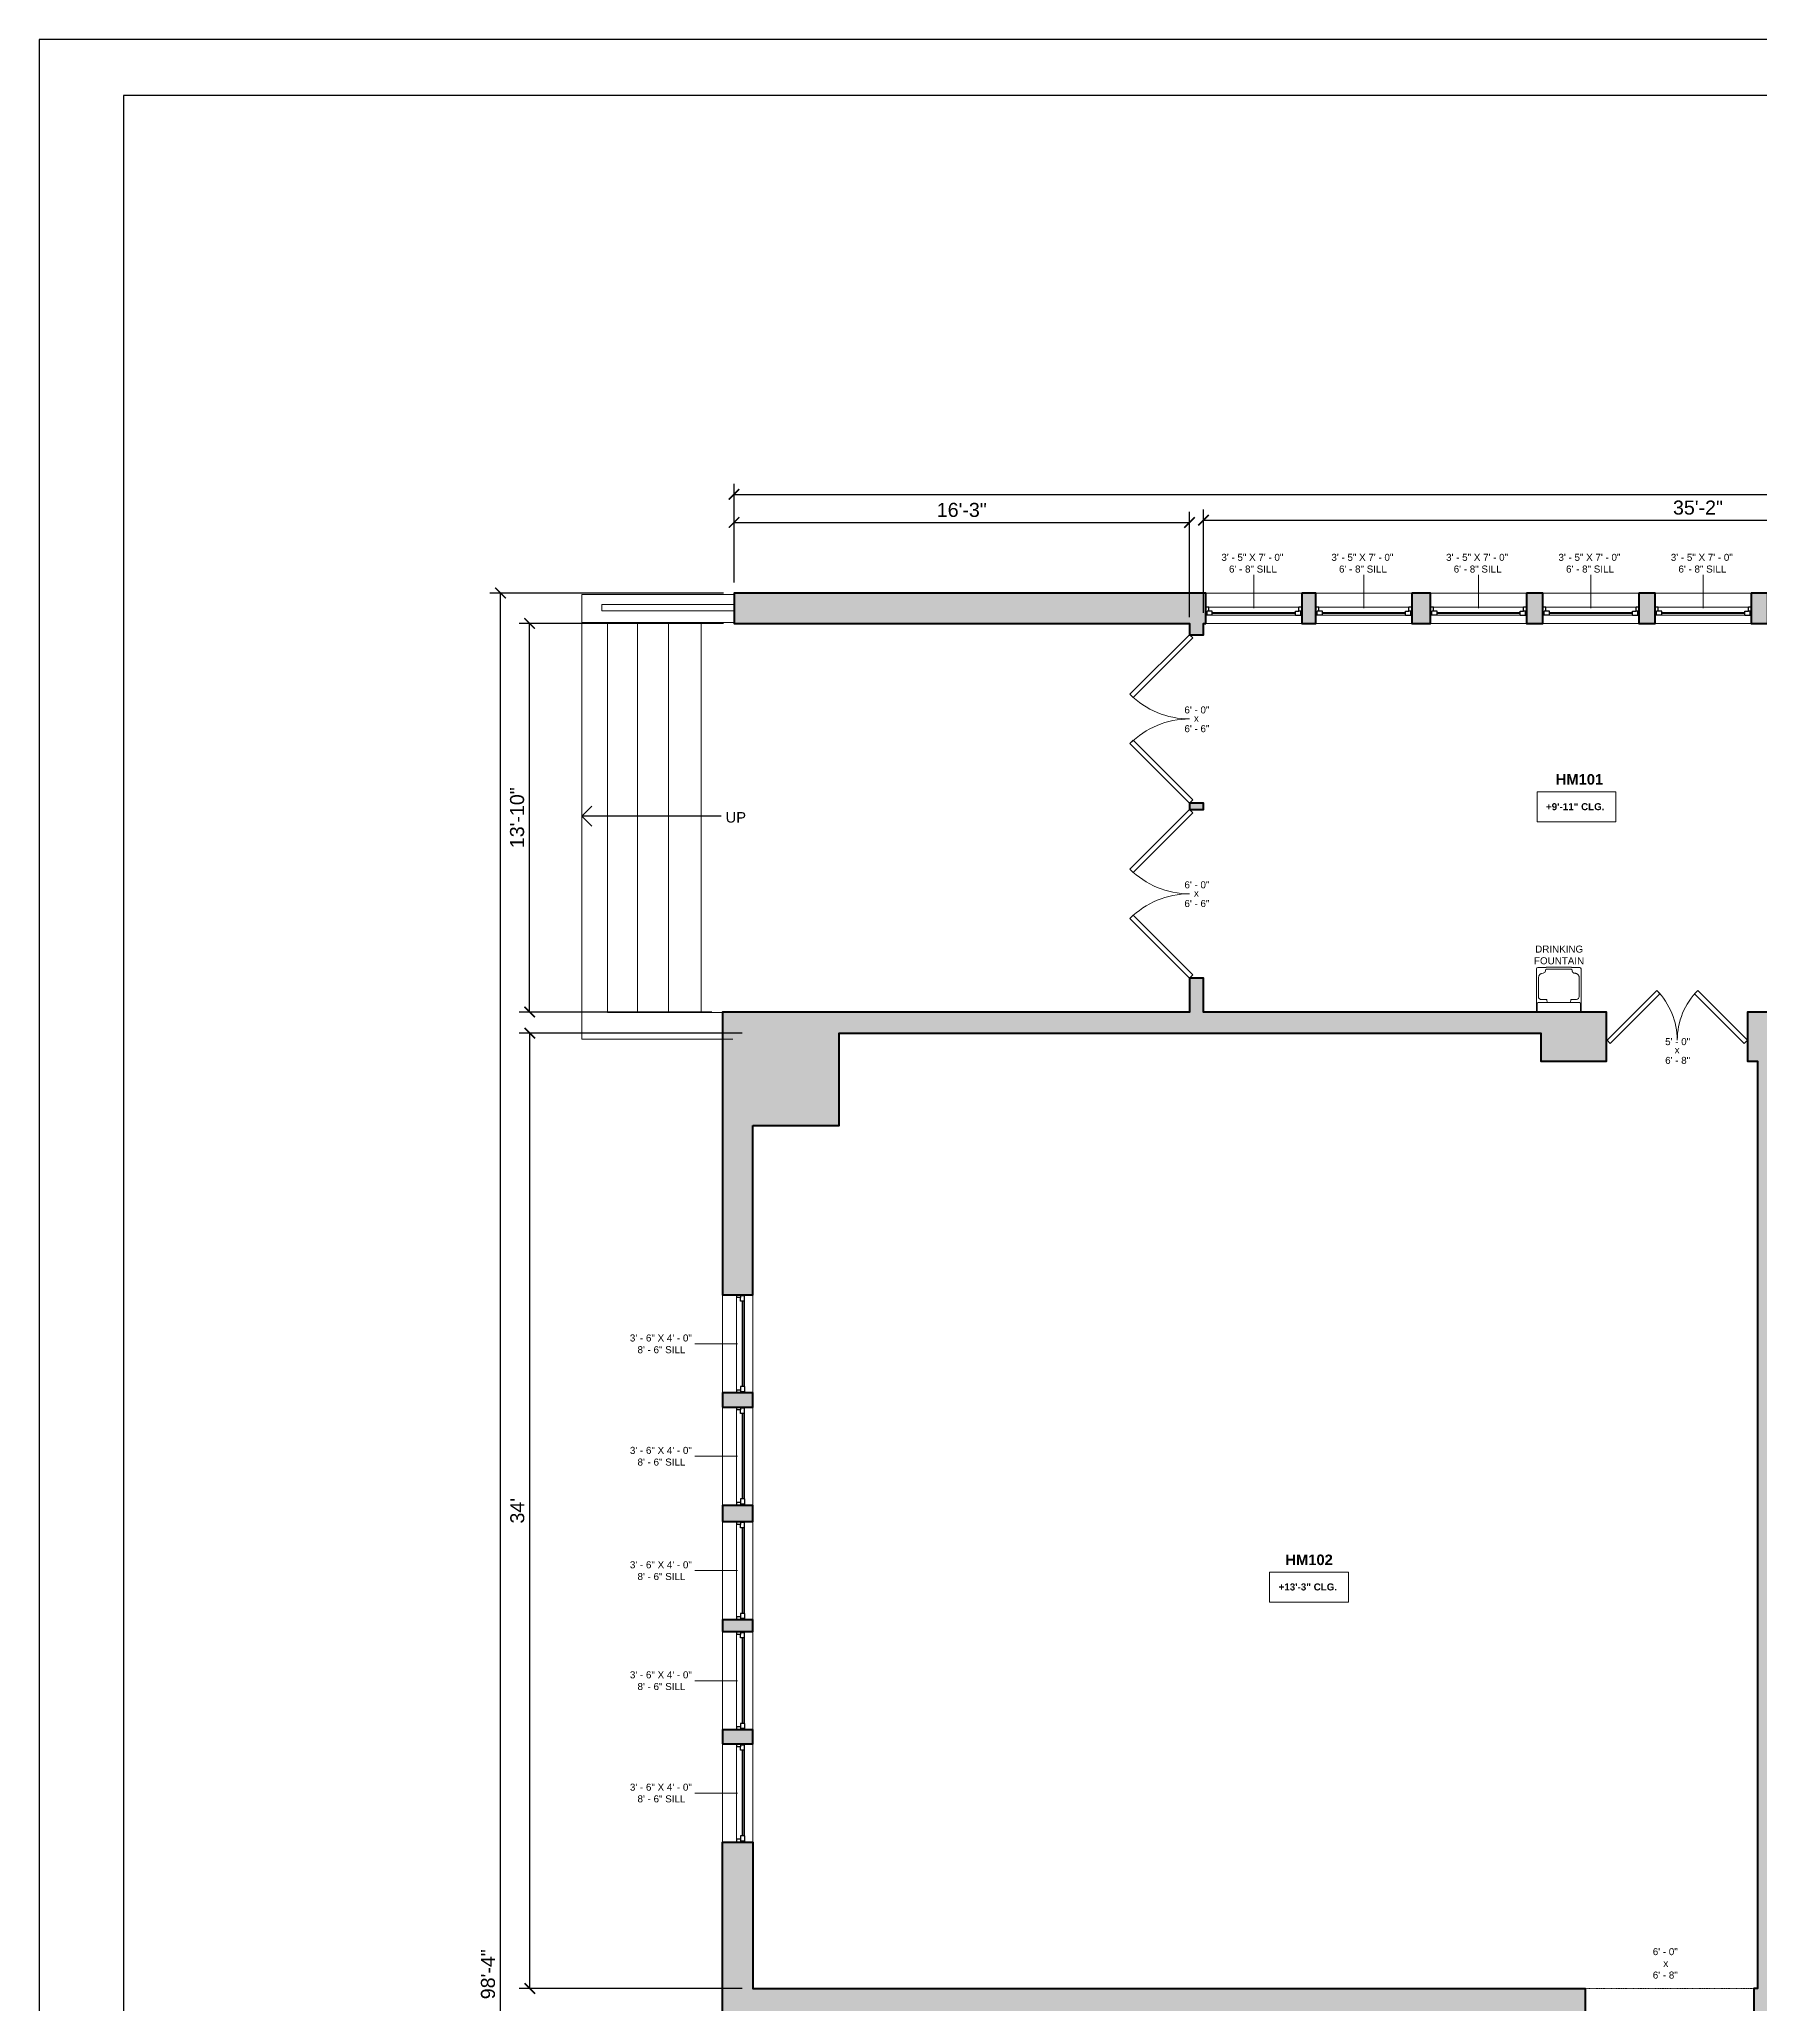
# Model space of a CAD drawing. Header units: inches. Extents: x -2078 to 106214, y -964 to 6385.
# Drawn here: x 72566 to 73301, y 3817 to 4657 of the extents above; entities that cross this region are included whole.
import ezdxf

# ---------------------------------------------------------------- set-up
doc = ezdxf.new("R2010")
doc.units = ezdxf.units.IN
doc.header["$MEASUREMENT"] = 0
doc.linetypes.add('Overhead', pattern=[0.15625, 0.09375, -0.0625])
for name, color, linetype, lineweight in [('A-ANNO', 2, 'Continuous', 5), ('A-ANNO-DIMS', 1, 'Continuous', 9), ('A-DETAIL-2', 20, 'Continuous', 25), ('A-DOOR', 1, 'Continuous', 18), ('A-FIXT', 150, 'Continuous', 9), ('A-GLAZ', 2, 'Continuous', 30), ('A-WALL', 3, 'Continuous', 40), ('A-WINDOWS', 2, 'Continuous', 18)]:
    doc.layers.add(name, color=color, linetype=linetype, lineweight=lineweight)
doc.layers.add('A-HATCH', color=9, linetype='Continuous')
doc.layers.add('A-TB', color=7, linetype='Continuous')
doc.styles.add('Arial', font='arial.ttf')
doc.styles.add('Arial_1', font='arial.ttf', dxfattribs={"height": 0.0625})
doc.styles.add('Arial_2', font='arial.ttf', dxfattribs={"height": 3})
doc.styles.add('Arial_B', font='arialbd.ttf', dxfattribs={"height": 4.5})
doc.styles.add('Arial_B_1', font='arialbd.ttf', dxfattribs={"height": 3})
doc.styles.add('JC', font='arial.ttf', dxfattribs={"height": 0.125})
doc.dimstyles.new('JC-DIMS', dxfattribs={"dimtxt": 0.125, "dimasz": 0.09375, "dimexe": 0.09375, "dimexo": 0.09375, "dimgap": 0.046875, "dimtad": 1, "dimdec": 1, "dimzin": 0, "dimdsep": 46, "dimlunit": 4, "dimtxsty": 'JC', "dimblk": 'ARCHTICK', "dimcen": 0.09, "dimclrd": 1, "dimclre": 1, "dimclrt": 256, "dimadec": 0, "dimazin": 0, "dimtfac": 1, "dimtdec": 1, "dimtofl": 0, "dimtmove": 1, "dimatfit": 3, "dimfxl": 1, "dimtolj": 1, "dimtzin": 0, "dimarcsym": 0})

# ---------------------------------------------------------------- blocks, each defined once
blk = doc.blocks.new('JC_OPENING DOOR - OPENING DOOR-1456730-EXISTING FLOOR PLAN _HAMILTON GYM_')
at = {"layer": 'A-DOOR', "linetype": 'Overhead'}
for p, q in [((35.68, 5), (-36.32, 5)), ((-36.32, -5), (35.68, -5))]:
    blk.add_line(p, q, dxfattribs=at)
at = {"layer": 'A-DOOR'}
for p, q in [((-36.32, 5), (-36.32, -5)), ((35.68, -5), (35.68, 5))]:
    blk.add_line(p, q, dxfattribs=at)
blk = doc.blocks.new('JC_DOUBLE DOOR - DOUBLE DOOR-1458728-EXISTING FLOOR PLAN _HAMILTON GYM_')
at = {"layer": 'A-DOOR', "lineweight": 30}
for p, q in [((-30, 4.5), (-8.79, 25.71)), ((-8.79, 25.71), (-7.37, 24.3)), ((8.79, 25.71), (7.37, 24.3)), ((30, 4.5), (8.79, 25.71)), ((-7.37, 24.3), (-28.59, 3.09)), ((7.37, 24.3), (28.59, 3.09)), ((-28.59, 3.09), (-30, 4.5)), ((28.59, 3.09), (30, 4.5))]:
    blk.add_line(p, q, dxfattribs=at)
at = {"layer": 'A-DOOR', "lineweight": 9}
for centre, start, end in [((-30, 4.5), 360, 45), ((30, 4.5), 135, 180)]:
    blk.add_arc(centre, 30, start, end, dxfattribs=at)
blk = doc.blocks.new('JC_DOUBLE DOOR - DOUBLE DOOR-1459187-EXISTING FLOOR PLAN _HAMILTON GYM_')
at = {"layer": 'A-DOOR', "lineweight": 30}
for p, q in [((-36, 3), (-10.54, 28.46)), ((-9.13, 27.04), (-34.59, 1.59)), ((-10.54, 28.46), (-9.13, 27.04)), ((10.54, 28.46), (9.13, 27.04)), ((9.13, 27.04), (34.59, 1.59)), ((36, 3), (10.54, 28.46)), ((-34.59, 1.59), (-36, 3)), ((34.59, 1.59), (36, 3))]:
    blk.add_line(p, q, dxfattribs=at)
at = {"layer": 'A-DOOR', "lineweight": 9}
for centre, start, end in [((-36, 3), 0, 45), ((36, 3), 135, 180)]:
    blk.add_arc(centre, 36, start, end, dxfattribs=at)
blk = doc.blocks.new('JC_FIXED WINDOW - MUNTIN - FIXED WINDOW-1473784-EXISTING FLOOR PLAN _HAMILTON GYM_')
at = {"layer": 'A-GLAZ'}
for p, q in [((-20.5, 6.5), (-20.5, -6.5)), ((-17.75, 3), (-20.5, 3)), ((-20, 3), (-20, 1.25)), ((-20, 1.25), (-19.25, 1.25)), ((-17.75, 1.25), (-19.25, 1.25)), ((-19.25, 1.25), (-19.25, -0.5)), ((-17.75, 3), (-17.75, 1.25)), ((17.75, 3), (20.5, 3)), ((17.75, 3), (17.75, 1.25)), ((17.75, 1.25), (20, 1.25)), ((19.25, 1.25), (19.25, -0.5)), ((20, 3), (20, 1.25)), ((20.5, 6.5), (20.5, -6.5)), ((-20.5, -0.5), (-19.25, -0.5)), ((19.25, -0.5), (20.5, -0.5))]:
    blk.add_line(p, q, dxfattribs=at)
at = {"layer": 'A-GLAZ', "lineweight": 9}
for p, q in [((17.75, 3), (-17.75, 3)), ((19.25, -0.5), (-19.25, -0.5))]:
    blk.add_line(p, q, dxfattribs=at)
at = {"layer": 'A-GLAZ', "lineweight": 40}
blk.add_line((-17.75, 2.125), (17.75, 2.125), dxfattribs=at)
at = {"layer": 'A-WINDOWS'}
for p, q in [((20.5, 6.5), (-20.5, 6.5)), ((-20.5, -6.5), (20.5, -6.5))]:
    blk.add_line(p, q, dxfattribs=at)
blk = doc.blocks.new('JC_FIXED WINDOW - MUNTIN - FIXED WINDOW-1475677-EXISTING FLOOR PLAN _HAMILTON GYM_')
at = {"layer": 'A-GLAZ'}
for p, q in [((-21, 6.5), (-21, -6.5)), ((-18.25, 3), (-21, 3)), ((-20.5, 3), (-20.5, 1.25)), ((-20.5, 1.25), (-19.75, 1.25)), ((-18.25, 1.25), (-19.75, 1.25)), ((-19.75, 1.25), (-19.75, -0.5)), ((-18.25, 3), (-18.25, 1.25)), ((18.25, 3), (21, 3)), ((18.25, 3), (18.25, 1.25)), ((18.25, 1.25), (20.5, 1.25)), ((19.75, 1.25), (19.75, -0.5)), ((20.5, 3), (20.5, 1.25)), ((21, 6.5), (21, -6.5)), ((-21, -0.5), (-19.75, -0.5)), ((19.75, -0.5), (21, -0.5))]:
    blk.add_line(p, q, dxfattribs=at)
at = {"layer": 'A-GLAZ', "lineweight": 9}
for p, q in [((18.25, 3), (-18.25, 3)), ((19.75, -0.5), (-19.75, -0.5))]:
    blk.add_line(p, q, dxfattribs=at)
at = {"layer": 'A-GLAZ', "lineweight": 40}
blk.add_line((-18.25, 2.125), (18.25, 2.125), dxfattribs=at)
at = {"layer": 'A-WINDOWS'}
for p, q in [((21, 6.5), (-21, 6.5)), ((-21, -6.5), (21, -6.5))]:
    blk.add_line(p, q, dxfattribs=at)
blk = doc.blocks.new('Bottle_Filler_Fountain-Sloan-Valve-DRS110 - DRS110-FIL-REF-SS - Refrigerated and Filtered-1490312-EXISTING FLOOR PLAN _HAMILTON GYM_')
at = {"layer": 'A-FIXT'}
for p, q in [((-201.67, 723.52), (-201.67, 741.9)), ((-201.08, 742.49), (-197.6, 742.49)), ((-197.6, 742.49), (-197.58, 742.52)), ((-197.58, 742.52), (-186.77, 742.52)), ((-186.77, 742.52), (-186.75, 742.49)), ((-186.75, 742.49), (-183.26, 742.49)), ((-182.67, 741.9), (-182.67, 723.52)), ((-200.89, 738.05), (-200.89, 730)), ((-183.45, 730), (-183.45, 738.05)), ((-201.48, 723.52), (-201.67, 723.52)), ((-201.48, 723.42), (-201.48, 723.52)), ((-199.67, 728.78), (-197.45, 728.78)), ((-197.27, 728.65), (-197.16, 727.48)), ((-187.19, 727.48), (-187.08, 728.65)), ((-186.87, 728.78), (-184.67, 728.78)), ((-182.67, 723.52), (-182.87, 723.52)), ((-182.87, 723.52), (-182.87, 723.42))]:
    blk.add_line(p, q, dxfattribs=at)
for centre, radius, start, end in [((-201.08, 741.9), 0.591, 90, 180), ((-198.92, 738.05), 1.97, 90, 180), ((-198.92, 741.05), 1.03, 270, 0), ((-183.26, 741.9), 0.591, 0, 90), ((-197.43, 728.62), 0.164, 13.1725, 97.45228), ((-186.92, 728.62), 0.164, 78.22148, 166.82465), ((-184.67, 730), 1.22, 270, 0)]:
    blk.add_arc(centre, radius, start, end, dxfattribs=at)
for points, weights in [([(-197.89, 741.17), (-197.89, 741.73), (-197.34, 741.73)], [1, 0.707106949774, 1.00000013966]), ([(-187.01, 741.73), (-186.45, 741.73), (-186.45, 741.17)], [1.00000013966, 0.707107118361, 1.00000013966]), ([(-186.45, 741.05), (-186.45, 740.02), (-185.42, 740.02)], [1.00000013966, 0.70710704853, 1.00000027932]), ([(-185.42, 740.02), (-183.45, 740.02), (-183.45, 738.05)], [1.00000027932, 0.70710704853, 1.00000013966]), ([(-201.48, 726.87), (-201.48, 727.48), (-200.87, 727.48)], [0.999999860338, 0.707106851018, 1]), ([(-183.47, 727.48), (-182.87, 727.48), (-182.87, 726.87)], [0.999999860338, 0.707106752262, 0.999999720675])]:
    blk.add_rational_spline(points, weights, degree=2, dxfattribs=at)
for points in [[(-197.89, 741.05), (-197.89, 741.11), (-197.89, 741.17)], [(-197.34, 741.73), (-192.17, 741.73), (-187.01, 741.73)], [(-186.45, 741.17), (-186.45, 741.11), (-186.45, 741.05)], [(-201.48, 723.43), (-201.48, 725.15), (-201.48, 726.87)], [(-200.87, 727.48), (-192.17, 727.48), (-183.47, 727.48)], [(-182.87, 726.87), (-182.87, 725.15), (-182.87, 723.43)]]:
    blk.add_open_spline(points, degree=2, dxfattribs=at)
blk.add_open_spline([(-200.89, 730), (-200.89, 729.84), (-200.83, 729.52), (-200.56, 729.12), (-200.22, 728.89), (-199.91, 728.8), (-199.75, 728.78), (-199.67, 728.78)], degree=3, knots=[-49.004894, -49.004894, -49.004894, -49.004894, -36.75367, -24.502447, -12.251223, -6.125612, 0, 0, 0, 0], dxfattribs=at)
blk = doc.blocks.new('JC- existing door Tag_quad - JC- existing door Tag_quad-839775-EXISTING FLOOR PLAN _HAMILTON GYM_')
at = {"layer": 'A-ANNO', "insert": (-0.023, 0.038), "char_height": 0.0625, "width": 0.0505, "attachment_point": 1, "style": 'Arial_1', "bg_fill": 3, "box_fill_scale": 1.25, "bg_fill_color": 256, "bg_fill_true_color": 13158600, "bg_fill_transparency": 0}
blk.add_mtext('x', dxfattribs=at)
blk = doc.blocks.new('_ArchTick')
at = {"color": 0, "linetype": 'ByBlock', "const_width": 0.15}
blk.add_lwpolyline([(-0.5, -0.5), (0.5, 0.5)], dxfattribs=at)
blk = doc.blocks.new('*D2747')
at = {"layer": 'A-ANNO-DIMS', "color": 1, "lineweight": -2, "transparency": 16777216}
for p, q in [((73063.24, 4411.63), (73063.24, 4455.77)), ((73063.24, 4451.27), (73485.69, 4451.27)), ((73485.69, 4411.63), (73485.69, 4455.77))]:
    blk.add_line(p, q, dxfattribs=at)
at = {"layer": 'Defpoints', "color": 0, "transparency": 16777216}
for p in [(73485.69, 4451.27), (73063.24, 4407.13), (73485.69, 4407.13)]:
    blk.add_point(p, dxfattribs=at)
at = {"layer": 'A-ANNO-DIMS', "color": 1, "lineweight": -2, "transparency": 16777216, "xscale": 4.5, "yscale": 4.5, "zscale": 4.5, "rotation": 180}
blk.add_blockref('_ArchTick', (73063.24, 4451.27), dxfattribs=at)
at = {"layer": 'A-ANNO-DIMS', "color": 1, "lineweight": -2, "transparency": 16777216, "xscale": 4.5, "yscale": 4.5, "zscale": 4.5}
blk.add_blockref('_ArchTick', (73485.69, 4451.27), dxfattribs=at)
at = {"layer": 'A-ANNO-DIMS', "color": 2, "transparency": 16777216, "insert": (73274.46, 4456.59), "char_height": 6, "width": 0.4874, "attachment_point": 5, "style": 'JC'}
blk.add_mtext('\\A1;35\'-2"', dxfattribs=at)
blk = doc.blocks.new('*D2748')
at = {"layer": 'A-ANNO-DIMS', "color": 1, "lineweight": -2, "transparency": 16777216}
for p, q in [((72862.69, 4424.63), (72862.69, 4454.77)), ((72862.69, 4450.27), (73057.24, 4450.27)), ((73057.24, 4409.83), (73057.24, 4454.77))]:
    blk.add_line(p, q, dxfattribs=at)
at = {"layer": 'Defpoints', "color": 0, "transparency": 16777216}
for p in [(73057.24, 4450.27), (72862.69, 4420.13), (73057.24, 4405.33)]:
    blk.add_point(p, dxfattribs=at)
at = {"layer": 'A-ANNO-DIMS', "color": 1, "lineweight": -2, "transparency": 16777216, "xscale": 4.5, "yscale": 4.5, "zscale": 4.5, "rotation": 180}
blk.add_blockref('_ArchTick', (72862.69, 4450.27), dxfattribs=at)
at = {"layer": 'A-ANNO-DIMS', "color": 1, "lineweight": -2, "transparency": 16777216, "xscale": 4.5, "yscale": 4.5, "zscale": 4.5}
blk.add_blockref('_ArchTick', (73057.24, 4450.27), dxfattribs=at)
at = {"layer": 'A-ANNO-DIMS', "color": 2, "transparency": 16777216, "insert": (72959.96, 4455.59), "char_height": 6, "width": 0.4874, "attachment_point": 5, "style": 'JC'}
blk.add_mtext('\\A1;16\'-3"', dxfattribs=at)
blk = doc.blocks.new('*D2751')
at = {"layer": 'A-ANNO-DIMS', "color": 1, "lineweight": -2, "transparency": 16777216}
for p, q in [((72862.69, 4424.63), (72862.69, 4466.77)), ((74328.86, 4381.48), (74328.86, 4466.77)), ((72862.69, 4462.27), (74328.86, 4462.27))]:
    blk.add_line(p, q, dxfattribs=at)
at = {"layer": 'Defpoints', "color": 0, "transparency": 16777216}
for p in [(74328.86, 4462.27), (72862.69, 4420.13), (74328.86, 4376.98)]:
    blk.add_point(p, dxfattribs=at)
at = {"layer": 'A-ANNO-DIMS', "color": 1, "lineweight": -2, "transparency": 16777216, "xscale": 4.5, "yscale": 4.5, "zscale": 4.5, "rotation": 180}
blk.add_blockref('_ArchTick', (72862.69, 4462.27), dxfattribs=at)
at = {"layer": 'A-ANNO-DIMS', "color": 1, "lineweight": -2, "transparency": 16777216, "xscale": 4.5, "yscale": 4.5, "zscale": 4.5}
blk.add_blockref('_ArchTick', (74328.86, 4462.27), dxfattribs=at)
at = {"layer": 'A-ANNO-DIMS', "color": 2, "transparency": 16777216, "insert": (73595.77, 4467.53), "char_height": 6, "width": 0.5739, "attachment_point": 5, "style": 'JC'}
blk.add_mtext('\\A1;122\'-2"', dxfattribs=at)
blk = doc.blocks.new('*D2729')
at = {"layer": 'A-ANNO-DIMS', "color": 1, "lineweight": -2, "transparency": 16777216}
for p, q in [((72858.19, 4407.13), (72770.82, 4407.13)), ((72775.32, 4241.13), (72775.32, 4407.13)), ((72853.18, 4241.13), (72770.82, 4241.13))]:
    blk.add_line(p, q, dxfattribs=at)
at = {"layer": 'Defpoints', "color": 0, "transparency": 16777216}
for p in [(72775.32, 4407.13), (72862.69, 4407.13), (72857.68, 4241.13)]:
    blk.add_point(p, dxfattribs=at)
at = {"layer": 'A-ANNO-DIMS', "color": 1, "lineweight": -2, "transparency": 16777216, "xscale": 4.5, "yscale": 4.5, "zscale": 4.5}
for p, rotation in [((72775.32, 4407.13), 90), ((72775.32, 4241.13), 270)]:
    blk.add_blockref('_ArchTick', p, dxfattribs=dict(at, rotation=rotation))
at = {"layer": 'A-ANNO-DIMS', "color": 2, "transparency": 16777216, "insert": (72770.01, 4324.13), "char_height": 6, "width": 0.5739, "attachment_point": 5, "rotation": 90, "style": 'JC'}
blk.add_mtext('\\A1;13\'-10"', dxfattribs=at)
blk = doc.blocks.new('*D2730')
at = {"layer": 'A-ANNO-DIMS', "color": 1, "lineweight": -2, "transparency": 16777216}
for p, q in [((72866.18, 4232.13), (72770.93, 4232.13)), ((72775.43, 3824.01), (72775.43, 4232.13)), ((72866.18, 3824.01), (72770.93, 3824.01))]:
    blk.add_line(p, q, dxfattribs=at)
at = {"layer": 'Defpoints', "color": 0, "transparency": 16777216}
for p in [(72775.43, 4232.13), (72870.68, 4232.13), (72870.68, 3824.01)]:
    blk.add_point(p, dxfattribs=at)
at = {"layer": 'A-ANNO-DIMS', "color": 1, "lineweight": -2, "transparency": 16777216, "xscale": 4.5, "yscale": 4.5, "zscale": 4.5}
for p, rotation in [((72775.43, 4232.13), 90), ((72775.43, 3824.01), 270)]:
    blk.add_blockref('_ArchTick', p, dxfattribs=dict(at, rotation=rotation))
at = {"layer": 'A-ANNO-DIMS', "color": 2, "transparency": 16777216, "insert": (72770.11, 4028.07), "char_height": 6, "width": 0.4874, "attachment_point": 5, "rotation": 90, "style": 'JC'}
blk.add_mtext("\\A1;34'", dxfattribs=at)
blk = doc.blocks.new('*D2736')
at = {"layer": 'A-ANNO-DIMS', "color": 1, "lineweight": -2, "transparency": 16777216}
for p, q in [((72858.19, 4420.13), (72758.4, 4420.13)), ((72762.9, 3240), (72762.9, 4420.13)), ((72823.36, 3240), (72758.4, 3240))]:
    blk.add_line(p, q, dxfattribs=at)
at = {"layer": 'Defpoints', "color": 0, "transparency": 16777216}
for p in [(72762.9, 4420.13), (72862.69, 4420.13), (72827.86, 3240)]:
    blk.add_point(p, dxfattribs=at)
at = {"layer": 'A-ANNO-DIMS', "color": 1, "lineweight": -2, "transparency": 16777216, "xscale": 4.5, "yscale": 4.5, "zscale": 4.5}
for p, rotation in [((72762.9, 4420.13), 90), ((72762.9, 3240), 270)]:
    blk.add_blockref('_ArchTick', p, dxfattribs=dict(at, rotation=rotation))
at = {"layer": 'A-ANNO-DIMS', "color": 2, "transparency": 16777216, "insert": (72757.58, 3830.06), "char_height": 6, "width": 0.4874, "attachment_point": 5, "rotation": 90, "style": 'JC'}
blk.add_mtext('\\A1;98\'-4"', dxfattribs=at)
blk = doc.blocks.new('JC_TB_48x36 - JC_TB_4836-1441736-Floor Plans')
at = {"layer": 'A-TB'}
for p, q in [((-0.003, 24.012), (-0.003, -11.988)), ((47.997, 24.012), (-0.003, 24.012)), ((0.747, 23.512), (0.747, -11.488)), ((47.497, 23.512), (0.747, 23.512))]:
    blk.add_line(p, q, dxfattribs=at)

msp = doc.modelspace()

# ---------------------------------------------------------------- linework, layer by layer
at = {"layer": 'A-ANNO'}
for p, q in [((73084.742, 4413.627), (73084.742, 4427.866)), ((73131.742, 4413.627), (73131.742, 4427.866)), ((73180.742, 4413.627), (73180.742, 4427.866)), ((73228.742, 4413.627), (73228.742, 4427.866)), ((73276.742, 4413.627), (73276.742, 4427.866)), ((72864.182, 4099.377), (72845.944, 4099.377)), ((72864.182, 4051.377), (72845.944, 4051.377)), ((72864.182, 4002.487), (72845.944, 4002.487)), ((72864.182, 3955.487), (72845.944, 3955.487)), ((72864.182, 3907.487), (72845.944, 3907.487))]:
    msp.add_line(p, q, dxfattribs=at)
at = {"layer": 'A-ANNO', "lineweight": 9}
for p, q in [((72862.687, 4419.529), (72797.687, 4419.529)), ((72797.687, 4419.529), (72797.687, 4229.529)), ((72806.225, 4415.217), (72862.687, 4415.217)), ((72806.225, 4412.512), (72806.225, 4415.217)), ((72862.687, 4412.512), (72806.225, 4412.512)), ((72862.687, 4415.217), (72862.687, 4412.512)), ((72862.789, 4407.529), (72797.789, 4407.529)), ((72808.682, 4240.993), (72808.682, 4407.529)), ((72821.432, 4240.993), (72821.432, 4407.529)), ((72834.682, 4240.993), (72834.682, 4407.529)), ((72848.682, 4240.993), (72848.682, 4407.529)), ((72862.182, 4240.993), (72808.682, 4240.993)), ((72797.687, 4229.529), (72862.182, 4229.529))]:
    msp.add_line(p, q, dxfattribs=at)
at = {"layer": 'A-ANNO', "flags": 128}
for points in [[(73205.694, 4335.188), (73239.377, 4335.188), (73239.377, 4322.386), (73205.694, 4322.386)], [(73091.46, 4001.868), (73125.143, 4001.868), (73125.143, 3989.067), (73091.46, 3989.067)]]:
    msp.add_lwpolyline(points, close=True, dxfattribs=at)
at = {"layer": 'A-DETAIL-2'}
for p, q in [((72797.687, 4324.782), (72801.929, 4329.025)), ((72857.197, 4324.782), (72797.687, 4324.782)), ((72797.687, 4324.782), (72801.929, 4320.539))]:
    msp.add_line(p, q, dxfattribs=at)

# ---------------------------------------------------------------- block references
at = {"layer": 'A-DOOR'}
msp.add_blockref('JC_OPENING DOOR - OPENING DOOR-1456730-EXISTING FLOOR PLAN _HAMILTON GYM_', (73262.591, 3819.006), dxfattribs=at)
at = {"layer": 'A-FIXT'}
msp.add_blockref('Bottle_Filler_Fountain-Sloan-Valve-DRS110 - DRS110-FIL-REF-SS - Refrigerated and Filtered-1490312-EXISTING FLOOR PLAN _HAMILTON GYM_', (73407.182, 3517.704), dxfattribs=at)
at = {"layer": 'A-WINDOWS'}
for name, p, rotation in [('JC_FIXED WINDOW - MUNTIN - FIXED WINDOW-1473784-EXISTING FLOOR PLAN _HAMILTON GYM_', (73084.742, 4413.627), 180), ('JC_FIXED WINDOW - MUNTIN - FIXED WINDOW-1473784-EXISTING FLOOR PLAN _HAMILTON GYM_', (73131.742, 4413.627), 180), ('JC_FIXED WINDOW - MUNTIN - FIXED WINDOW-1473784-EXISTING FLOOR PLAN _HAMILTON GYM_', (73180.742, 4413.627), 180), ('JC_FIXED WINDOW - MUNTIN - FIXED WINDOW-1473784-EXISTING FLOOR PLAN _HAMILTON GYM_', (73228.742, 4413.627), 180), ('JC_FIXED WINDOW - MUNTIN - FIXED WINDOW-1473784-EXISTING FLOOR PLAN _HAMILTON GYM_', (73276.742, 4413.627), 180), ('JC_FIXED WINDOW - MUNTIN - FIXED WINDOW-1475677-EXISTING FLOOR PLAN _HAMILTON GYM_', (72864.182, 4099.377), 269.9999999999999), ('JC_FIXED WINDOW - MUNTIN - FIXED WINDOW-1475677-EXISTING FLOOR PLAN _HAMILTON GYM_', (72864.182, 4051.377), 269.9999999999999), ('JC_FIXED WINDOW - MUNTIN - FIXED WINDOW-1475677-EXISTING FLOOR PLAN _HAMILTON GYM_', (72864.182, 4002.487), 269.9999999999999), ('JC_FIXED WINDOW - MUNTIN - FIXED WINDOW-1475677-EXISTING FLOOR PLAN _HAMILTON GYM_', (72864.182, 3955.487), 269.9999999999999), ('JC_FIXED WINDOW - MUNTIN - FIXED WINDOW-1475677-EXISTING FLOOR PLAN _HAMILTON GYM_', (72864.182, 3907.487), 269.9999999999999)]:
    msp.add_blockref(name, p, dxfattribs=dict(at, rotation=rotation))

# ---------------------------------------------------------------- texts
at = {"layer": 'A-ANNO', "attachment_point": 1}
for s, insert, char_height, width, style in [('3\' - 5" X 7\' - 0"', (73070.862, 4436.863), 3, 33.4815, 'Arial_2'), ('3\' - 5" X 7\' - 0"', (73117.862, 4436.863), 3, 33.4815, 'Arial_2'), ('3\' - 5" X 7\' - 0"', (73166.862, 4436.863), 3, 33.4815, 'Arial_2'), ('3\' - 5" X 7\' - 0"', (73214.862, 4436.863), 3, 33.4815, 'Arial_2'), ('3\' - 5" X 7\' - 0"', (73262.862, 4436.863), 3, 33.4815, 'Arial_2'), ('6\' - 8" SILL', (73074.112, 4431.863), 3, 25.6035, 'Arial_2'), ('6\' - 8" SILL', (73121.112, 4431.863), 3, 25.6035, 'Arial_2'), ('6\' - 8" SILL', (73170.112, 4431.863), 3, 25.6035, 'Arial_2'), ('6\' - 8" SILL', (73218.112, 4431.863), 3, 25.6035, 'Arial_2'), ('6\' - 8" SILL', (73266.112, 4431.863), 3, 25.6035, 'Arial_2'), ('HM101', (73213.69, 4342.757), 4.5, 30.4515, 'Arial_B'), ('UP', (72859.078, 4326.54), 4.5, 10.7565, 'Arial'), ('+9\'-11" CLG.', (73209.534, 4330.348), 3, 31.3605, 'Arial_B_1'), ('DRINKING ', (73204.917, 4269.519), 3, 26.967, 'Arial_2'), ('FOUNTAIN', (73204.417, 4264.519), 3, 26.664, 'Arial_2'), ('3\' - 6" X 4\' - 0"', (72818.183, 4103.376), 3, 33.4815, 'Arial_2'), ('8\' - 6" SILL', (72821.433, 4098.376), 3, 25.6035, 'Arial_2'), ('3\' - 6" X 4\' - 0"', (72818.183, 4055.376), 3, 33.4815, 'Arial_2'), ('8\' - 6" SILL', (72821.433, 4050.376), 3, 25.6035, 'Arial_2'), ('3\' - 6" X 4\' - 0"', (72818.183, 4006.486), 3, 33.4815, 'Arial_2'), ('HM102', (73098.203, 4009.364), 4.5, 41.0565, 'Arial_B'), ('8\' - 6" SILL', (72821.433, 4001.486), 3, 25.6035, 'Arial_2'), ('+13\'-3" CLG.', (73095.3, 3997.028), 3, 31.3605, 'Arial_B_1'), ('3\' - 6" X 4\' - 0"', (72818.183, 3959.486), 3, 33.4815, 'Arial_2'), ('8\' - 6" SILL', (72821.433, 3954.486), 3, 25.6035, 'Arial_2'), ('3\' - 6" X 4\' - 0"', (72818.183, 3911.486), 3, 33.4815, 'Arial_2'), ('8\' - 6" SILL', (72821.433, 3906.486), 3, 25.6035, 'Arial_2'), ('6\' - 0"', (73255.157, 3841.226), 3, 13.4835, 'Arial_2'), ('6\' - 8"', (73255.157, 3831.226), 3, 13.4835, 'Arial_2'), ('x', (73259.657, 3836.226), 3, 2.424, 'Arial_2')]:
    msp.add_mtext(s, dxfattribs=dict(at, insert=insert, char_height=char_height, width=width, style=style))
at = {"layer": 'A-ANNO', "char_height": 3, "width": 13.4835, "attachment_point": 1, "style": 'Arial_2', "bg_fill": 3, "box_fill_scale": 1.25, "bg_fill_color": 256, "bg_fill_true_color": 13158600, "bg_fill_transparency": 0}
for s, insert in [('6\' - 0"', (73055.078, 4371.681)), ('6\' - 0"', (73055.078, 4296.98)), ('5\' - 0"', (73260.443, 4229.98))]:
    msp.add_mtext(s, dxfattribs=dict(at, insert=insert))

# ---------------------------------------------------------------- dimensions: what is measured, and where the dimension line sits
at = {"layer": 'A-ANNO-DIMS'}
dim = msp.add_linear_dim(base=(74328.858, 4462.27), p1=(72862.687, 4420.127), p2=(74328.858, 4376.984), dimstyle='JC-DIMS', override={"dimclrt": 2}, dxfattribs=at)
dim.commit()
dim.dimension.update_dxf_attribs({"geometry": '*D2751', "text_midpoint": (73595.772, 4467.533)})
for base, p1, p2, text, picture, middle in [((73057.242, 4450.27), (72862.687, 4420.127), (73057.242, 4405.328), '16\'-3"', '*D2748', (72959.964, 4455.586)), ((73485.687, 4451.27), (73063.242, 4407.127), (73485.687, 4407.127), '35\'-2"', '*D2747', (73274.464, 4456.586))]:
    dim = msp.add_linear_dim(base=base, p1=p1, p2=p2, text=text, dimstyle='JC-DIMS', override={"dimclrt": 2}, dxfattribs=at)
    dim.commit()
    dim.dimension.update_dxf_attribs({"geometry": picture, "text_midpoint": middle})
for base, p1, p2, picture, middle in [((72762.898, 4420.127), (72827.858, 3240.001), (72862.687, 4420.127), '*D2736', (72757.584, 3830.064)), ((72775.325, 4407.127), (72857.682, 4241.127), (72862.687, 4407.127), '*D2729', (72770.009, 4324.127)), ((72775.426, 4232.127), (72870.682, 3824.006), (72870.682, 4232.127), '*D2730', (72770.111, 4028.066))]:
    dim = msp.add_linear_dim(base=base, p1=p1, p2=p2, angle=90, dimstyle='JC-DIMS', override={"dimclrt": 2}, dxfattribs=at)
    dim.commit()
    dim.dimension.update_dxf_attribs({"geometry": picture, "text_midpoint": middle})

# ---------------------------------------------------------------- next in the draw order: linework, layer by layer
at = {"layer": 'A-ANNO', "lineweight": 9}
msp.add_line((73235.608, 4229.127), (73256.821, 4250.34), dxfattribs=at)

# ---------------------------------------------------------------- next in the draw order: block references
at = {"layer": 'A-DOOR'}
msp.add_blockref('JC_DOUBLE DOOR - DOUBLE DOOR-1458728-EXISTING FLOOR PLAN _HAMILTON GYM_', (73265.608, 4224.627), dxfattribs=at)

# ---------------------------------------------------------------- next in the draw order: texts
at = {"layer": 'A-ANNO', "char_height": 3, "width": 13.4835, "attachment_point": 1, "style": 'Arial_2', "bg_fill": 3, "box_fill_scale": 1.25, "bg_fill_color": 256, "bg_fill_true_color": 13158600, "bg_fill_transparency": 0}
for s, insert in [('6\' - 6"', (73055.078, 4363.67)), ('6\' - 6"', (73055.078, 4288.969)), ('6\' - 8"', (73260.443, 4221.969))]:
    msp.add_mtext(s, dxfattribs=dict(at, insert=insert))

# ---------------------------------------------------------------- next in the draw order: hatches: boundary and pattern name
at = {"layer": 'A-HATCH'}
h = msp.add_hatch(color=256, dxfattribs=at)
h.dxf.hatch_style = 1
h.paths.add_polyline_path([(74328.858, 4376.984), (74328.858, 4383.984), (74207.687, 4383.984), (74207.687, 4397.777), (74191.187, 4397.777), (74191.187, 4386.777), (74197.687, 4386.777), (74197.687, 4376.984), (74307.858, 4376.984), (74307.858, 3265.151), (74199.608, 3265.151), (74199.608, 3253.401), (74192.108, 3253.401), (74192.108, 3242.401), (74209.608, 3242.401), (74209.608, 3256.151), (74328.858, 3256.151)])
h.paths.add_polyline_path([(74134.187, 4397.777), (73485.687, 4397.777), (73485.687, 4386.777), (73486.858, 4386.777), (73486.858, 4377.777), (73496.858, 4377.777), (73496.858, 4386.777), (74134.187, 4386.777)])
h.paths.add_polyline_path([(73497.687, 4420.127), (73489.242, 4420.127), (73489.242, 4410.127), (73497.687, 4410.127)])
h.paths.add_polyline_path([(73448.242, 4420.127), (73441.242, 4420.127), (73441.242, 4407.127), (73448.242, 4407.127)])
h.paths.add_polyline_path([(73400.242, 4420.127), (73392.242, 4420.127), (73392.242, 4407.127), (73400.242, 4407.127)])
h.paths.add_polyline_path([(73351.242, 4420.127), (73345.242, 4420.127), (73345.242, 4407.127), (73351.242, 4407.127)])
h.paths.add_polyline_path([(73304.242, 4420.127), (73297.242, 4420.127), (73297.242, 4407.127), (73304.242, 4407.127)])
h.paths.add_polyline_path([(73256.242, 4420.127), (73249.242, 4420.127), (73249.242, 4407.127), (73256.242, 4407.127)])
h.paths.add_polyline_path([(73208.242, 4420.127), (73201.242, 4420.127), (73201.242, 4407.127), (73208.242, 4407.127)])
h.paths.add_polyline_path([(73160.242, 4420.127), (73152.242, 4420.127), (73152.242, 4407.127), (73160.242, 4407.127)])
h.paths.add_polyline_path([(73111.242, 4420.127), (73105.242, 4420.127), (73105.242, 4407.127), (73111.242, 4407.127)])
h.paths.add_polyline_path([(73064.242, 4420.127), (72862.687, 4420.127), (72862.687, 4407.127), (73057.242, 4407.127), (73057.242, 4402.328), (73063.242, 4402.328), (73063.242, 4407.127), (73064.242, 4407.127)])
h.paths.add_polyline_path([(73063.242, 4330.328), (73057.242, 4330.328), (73057.242, 4327.627), (73063.242, 4327.627)])
h.paths.add_polyline_path([(72907.575, 4232.127), (73207.382, 4232.127), (73207.382, 4220.127), (73235.382, 4220.127), (73235.382, 4241.127), (73063.242, 4241.127), (73063.242, 4255.627), (73057.242, 4255.627), (73057.242, 4241.127), (72857.682, 4241.127), (72857.682, 4192.698), (72857.682, 4120.377), (72870.682, 4120.377), (72870.682, 4192.698), (72907.575, 4192.698)])
h.paths.add_polyline_path([(73496.858, 4319.777), (73486.858, 4319.777), (73486.858, 4312.277), (73496.858, 4312.277)])
h.paths.add_polyline_path([(73496.858, 4254.277), (73486.858, 4254.277), (73486.858, 4241.127), (73343.637, 4241.127), (73343.637, 4235.127), (73346.887, 4235.127), (73346.887, 4205.127), (73352.887, 4205.127), (73352.887, 4235.127), (73486.858, 4235.127), (73486.858, 4164.127), (73308.858, 4164.127), (73308.858, 4235.127), (73311.637, 4235.127), (73311.637, 4241.127), (73295.608, 4241.127), (73295.608, 4220.127), (73299.858, 4220.127), (73299.858, 3824.006), (73298.269, 3824.006), (73298.269, 3814.006), (73299.858, 3814.006), (73299.858, 3813.127), (73301.858, 3813.127), (73301.858, 3802.148), (73308.858, 3802.148), (73308.858, 3813.127), (73486.858, 3813.127), (73486.858, 3810.709), (73495.858, 3810.709), (73495.858, 3838.209), (73486.858, 3838.209), (73486.858, 3820.127), (73308.858, 3820.127), (73308.858, 3981.127), (73363.858, 3981.127), (73363.858, 3987.127), (73308.858, 3987.127), (73308.858, 4158.127), (73486.858, 4158.127), (73486.858, 3987.127), (73399.858, 3987.127), (73399.858, 3981.127), (73486.858, 3981.127), (73486.858, 3874.209), (73495.858, 3874.209), (73495.858, 4190.277), (73496.858, 4190.277)])
h.paths.add_polyline_path([(72870.682, 4078.377), (72857.682, 4078.377), (72857.682, 4072.377), (72870.682, 4072.377)])
h.paths.add_polyline_path([(72870.682, 4030.377), (72857.682, 4030.377), (72857.682, 4023.487), (72870.682, 4023.487)])
h.paths.add_polyline_path([(72870.682, 3981.487), (72857.682, 3981.487), (72857.682, 3976.487), (72870.682, 3976.487)])
h.paths.add_polyline_path([(72870.682, 3934.487), (72857.682, 3934.487), (72857.682, 3928.487), (72870.682, 3928.487)])
h.paths.add_polyline_path([(72870.682, 3886.487), (72857.682, 3886.487), (72857.682, 3814.006), (73217.4, 3814.006), (73217.4, 3747.588), (73301.858, 3747.588), (73301.858, 3558.323), (73308.858, 3558.323), (73308.858, 3588.127), (73486.858, 3588.127), (73486.858, 3478.001), (73450.858, 3478.001), (73450.858, 3470.001), (73486.858, 3470.001), (73486.858, 3396.638), (73495.858, 3396.638), (73495.858, 3774.709), (73486.858, 3774.709), (73486.858, 3662.127), (73456.529, 3662.127), (73456.529, 3663.127), (73436.582, 3663.127), (73436.582, 3657.127), (73486.858, 3657.127), (73486.858, 3599.127), (73395.858, 3599.127), (73395.858, 3657.127), (73404.582, 3657.127), (73404.582, 3663.127), (73395.858, 3663.127), (73395.858, 3711.323), (73390.858, 3711.323), (73390.858, 3634.823), (73390.858, 3631.823), (73390.858, 3599.127), (73353.401, 3599.127), (73353.401, 3631.823), (73353.401, 3634.823), (73347.401, 3634.823), (73347.401, 3631.823), (73347.401, 3599.127), (73308.858, 3599.127), (73308.858, 3631.823), (73308.858, 3634.823), (73308.858, 3766.148), (73301.858, 3766.148), (73301.858, 3754.588), (73225.4, 3754.588), (73225.4, 3814.006), (73226.269, 3814.006), (73226.269, 3824.006), (72870.682, 3824.006)])
h.paths.add_polyline_path([(72870.682, 3790.987), (72857.682, 3790.987), (72857.682, 3783.453), (72870.682, 3783.453)], flags=17)
h.paths.add_polyline_path([(72870.682, 3743.453), (72857.682, 3743.453), (72857.682, 3735.453), (72870.682, 3735.453)])
h.paths.add_polyline_path([(72870.682, 3695.453), (72857.682, 3695.453), (72857.682, 3686.953), (72870.682, 3686.953)])
h.paths.add_polyline_path([(72870.682, 3646.953), (72857.682, 3646.953), (72857.682, 3533.006), (72821.858, 3533.006), (72821.858, 3480.756), (72827.858, 3480.756), (72827.858, 3527.006), (72857.682, 3527.006), (72870.682, 3527.006)])
h.paths.add_polyline_path([(72827.858, 3438.756), (72821.858, 3438.756), (72821.858, 3432.167), (72827.858, 3432.167)])
h.paths.add_polyline_path([(72827.858, 3390.167), (72821.858, 3390.167), (72821.858, 3383.382), (72827.858, 3383.382)])
h.paths.add_polyline_path([(72827.858, 3341.382), (72821.858, 3341.382), (72821.858, 3335.407), (72827.858, 3335.407)])
h.paths.add_polyline_path([(72827.858, 3293.407), (72821.858, 3293.407), (72821.858, 3240.001), (72827.858, 3240.001), (72840.987, 3240.001), (72935.858, 3240.001), (72935.858, 3248.001), (72840.987, 3248.001), (72827.858, 3248.001)])
h.paths.add_polyline_path([(73049.608, 3248.001), (73027.858, 3248.001), (73027.858, 3240.001), (73049.608, 3240.001)])
h.paths.add_polyline_path([(73167.108, 3248.001), (73140.608, 3248.001), (73140.608, 3240.001), (73167.108, 3240.001)])
h.paths.add_polyline_path([(73308.858, 3525.323), (73301.858, 3525.323), (73301.858, 3480.001), (73117.858, 3480.001), (73117.858, 3455.001), (73125.858, 3455.001), (73125.858, 3472.001), (73301.858, 3472.001), (73301.858, 3470.001), (73375.108, 3470.001), (73375.108, 3465.251), (73381.108, 3465.251), (73381.108, 3470.001), (73417.858, 3470.001), (73417.858, 3478.001), (73308.858, 3478.001)], flags=17)
h.paths.add_polyline_path([(73495.858, 3339.638), (73486.858, 3339.638), (73486.858, 3283.638), (73480.465, 3283.638), (73480.465, 3275.638), (73486.858, 3275.638), (73486.858, 3242.401), (74134.108, 3242.401), (74134.108, 3253.401), (73495.858, 3253.401)])
h.paths.add_polyline_path([(74211.295, 3443.898), (74197.94, 3443.898), (74197.94, 3428.821), (74211.295, 3428.821)], flags=17)
h.paths.add_polyline_path([(74211.295, 3635.898), (74197.94, 3635.898), (74197.94, 3620.821), (74211.295, 3620.821)], flags=17)
h.paths.add_polyline_path([(74211.295, 3827.898), (74197.44, 3827.898), (74197.44, 3812.821), (74211.295, 3812.821)], flags=17)
h.paths.add_polyline_path([(74211.295, 4019.898), (74197.44, 4019.898), (74197.44, 4004.821), (74211.295, 4004.821)], flags=17)
h.paths.add_polyline_path([(74211.295, 4209.898), (74197.44, 4209.898), (74197.44, 4194.821), (74211.295, 4194.821)], flags=17)
h.paths.add_polyline_path([(73258.108, 3248.001), (73258.108, 3240.001), (73416.858, 3240.001), (73416.858, 3275.638), (73423.465, 3275.638), (73423.465, 3283.638), (73416.858, 3283.638), (73416.858, 3400.001), (73381.108, 3400.001), (73381.108, 3405.251), (73375.108, 3405.251), (73375.108, 3400.001), (73341.084, 3400.001), (73341.084, 3393.001), (73411.858, 3393.001), (73411.858, 3248.001)])
h.paths.add_polyline_path([(73240.858, 3248.001), (73240.858, 3393.001), (73308.084, 3393.001), (73308.084, 3400.001), (73125.858, 3400.001), (73125.858, 3419.001), (73117.858, 3419.001), (73117.858, 3393.001), (73232.858, 3393.001), (73232.858, 3248.001)])

# ---------------------------------------------------------------- next in the draw order: block references
at = {"layer": 'A-DOOR', "rotation": 89.99999999999991}
for p in [(73060.242, 4366.328), (73060.242, 4291.627)]:
    msp.add_blockref('JC_DOUBLE DOOR - DOUBLE DOOR-1459187-EXISTING FLOOR PLAN _HAMILTON GYM_', p, dxfattribs=at)

# ---------------------------------------------------------------- next in the draw order: block references
at = {"layer": 'A-ANNO', "xscale": 48, "yscale": 48, "zscale": 48}
for p in [(73060.242, 4366.328), (73060.242, 4291.627), (73265.608, 4224.627)]:
    msp.add_blockref('JC- existing door Tag_quad - JC- existing door Tag_quad-839775-EXISTING FLOOR PLAN _HAMILTON GYM_', p, dxfattribs=at)

# ---------------------------------------------------------------- next in the draw order: block references
at = {"layer": 'A-TB', "xscale": 48, "yscale": 48, "zscale": 48}
msp.add_blockref('JC_TB_48x36 - JC_TB_4836-1441736-Floor Plans', (72566.03, 3504.063), dxfattribs=at)

# ---------------------------------------------------------------- next in the draw order: linework, layer by layer
at = {"layer": 'A-WALL'}
for points in [[(73064.242, 4407.127), (73064.242, 4420.127), (72862.687, 4420.127), (72862.687, 4407.127), (73057.242, 4407.127), (73057.242, 4402.328), (73063.242, 4402.328), (73063.242, 4407.127)], [(73105.242, 4420.127), (73105.242, 4407.127), (73111.242, 4407.127), (73111.242, 4420.127)], [(73152.242, 4420.127), (73152.242, 4407.127), (73160.242, 4407.127), (73160.242, 4420.127)], [(73201.242, 4420.127), (73201.242, 4407.127), (73208.242, 4407.127), (73208.242, 4420.127)], [(73249.242, 4420.127), (73249.242, 4407.127), (73256.242, 4407.127), (73256.242, 4420.127)], [(73297.242, 4420.127), (73297.242, 4407.127), (73304.242, 4407.127), (73304.242, 4420.127)], [(72870.682, 4192.698), (72907.575, 4192.698), (72907.575, 4232.127), (73207.382, 4232.127), (73207.382, 4220.127), (73235.382, 4220.127), (73235.382, 4241.127), (73063.242, 4241.127), (73063.242, 4255.627), (73057.242, 4255.627), (73057.242, 4241.127), (72857.682, 4241.127), (72857.682, 4192.698), (72857.682, 4120.377), (72870.682, 4120.377)], [(72857.682, 4072.377), (72870.682, 4072.377), (72870.682, 4078.377), (72857.682, 4078.377)], [(72857.682, 4023.487), (72870.682, 4023.487), (72870.682, 4030.377), (72857.682, 4030.377)], [(72857.682, 3976.487), (72870.682, 3976.487), (72870.682, 3981.487), (72857.682, 3981.487)], [(72857.682, 3928.487), (72870.682, 3928.487), (72870.682, 3934.487), (72857.682, 3934.487)]]:
    msp.add_lwpolyline(points, close=True, dxfattribs=at)
at = {"layer": 'A-WALL', "lineweight": 60}
msp.add_lwpolyline([(73057.242, 4327.627), (73063.242, 4327.627), (73063.242, 4330.328), (73057.242, 4330.328)], close=True, dxfattribs=at)
at = {"layer": 'A-WALL'}
for points in [[(73311.637, 4241.127), (73295.608, 4241.127), (73295.608, 4220.127), (73299.858, 4220.127), (73299.858, 3824.006), (73298.269, 3824.006), (73298.269, 3814.006)], [(72857.682, 3814.006), (72857.682, 3886.487), (72870.682, 3886.487), (72870.682, 3824.006), (73226.269, 3824.006), (73226.269, 3814.006)]]:
    msp.add_lwpolyline(points, dxfattribs=at)

doc.saveas('drawing.dxf')
